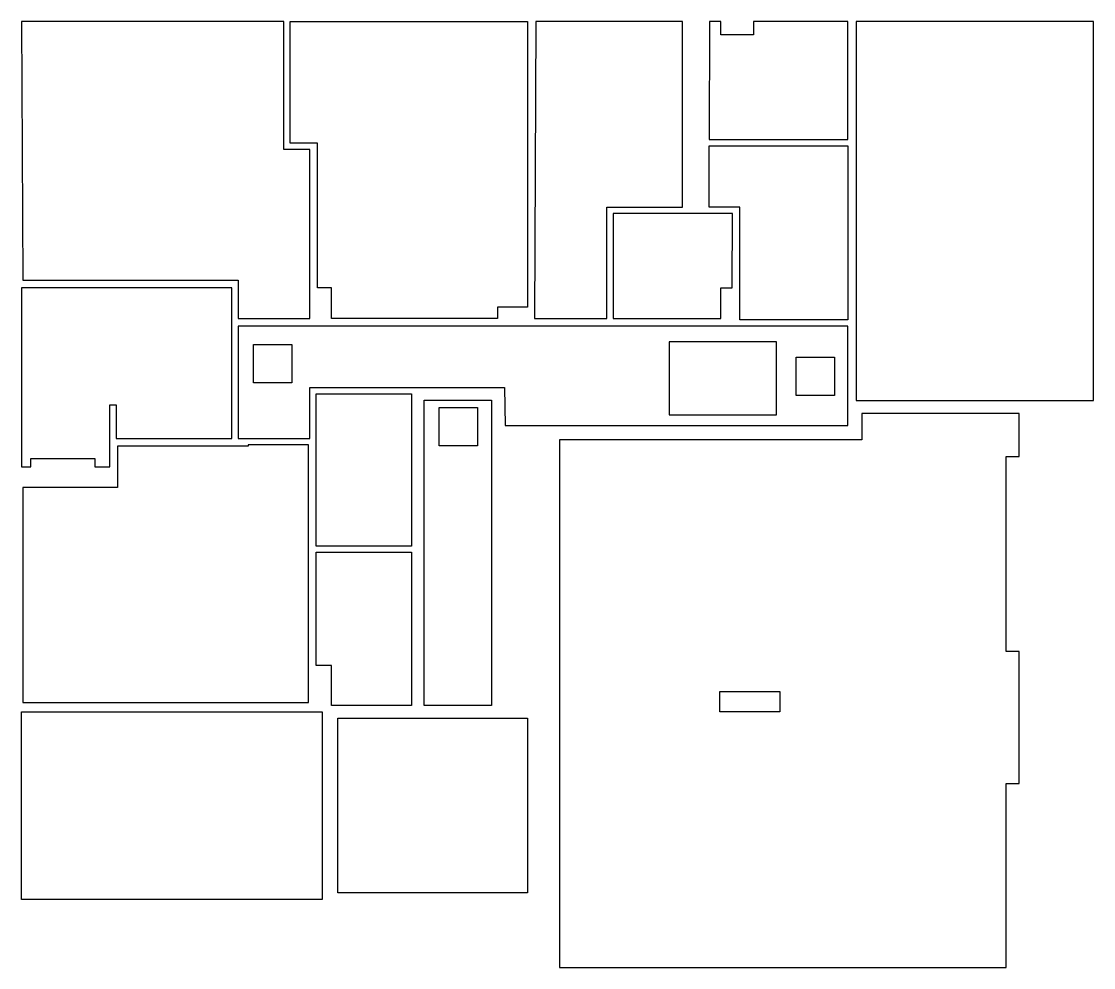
# Model space of a CAD drawing. Header units: metres. Extents: x -3.7 to 13.1, y -429.7 to -414.9.
import ezdxf

# ---------------------------------------------------------------- set-up
doc = ezdxf.new("R2010")
doc.units = ezdxf.units.M
doc.layers.add('AREE LEONARDO', color=5, linetype='Continuous')

msp = doc.modelspace()

# ---------------------------------------------------------------- linework, layer by layer
at = {"layer": 'AREE LEONARDO', "color": 5}
for points in [[(-3.7, -414.861), (-3.68, -418.908), (-0.308, -418.908), (-0.308, -419.508), (0.811, -419.508), (0.811, -416.864), (0.406, -416.864), (0.406, -414.861), (-3.7, -414.861)], [(4.218, -414.861), (4.218, -419.328), (3.748, -419.328), (3.748, -419.508), (1.152, -419.508), (1.152, -419.028), (0.931, -419.028), (0.931, -416.764), (0.506, -416.764), (0.506, -414.861), (4.218, -414.862)], [(7.063, -416.707), (9.229, -416.709), (9.229, -414.861), (7.754, -414.861), (7.754, -415.07), (7.241, -415.07), (7.241, -414.861), (7.064, -414.861), (7.063, -416.707)], [(7.062, -416.807), (9.229, -416.807), (9.229, -419.529), (7.543, -419.529), (7.543, -417.767), (7.063, -417.767), (7.062, -416.807)], [(0.814, -421.382), (0.814, -420.585), (3.861, -420.585), (3.867, -421.182), (9.229, -421.182), (9.229, -419.629), (-0.308, -419.628), (-0.308, -421.382), (0.814, -421.382)], [(0.914, -420.685), (2.402, -420.685), (2.402, -423.068), (0.914, -423.068)], [(2.603, -420.785), (3.654, -420.785), (3.654, -425.558), (2.603, -425.558)], [(4.718, -429.66), (11.709, -429.659), (11.709, -426.779), (11.91, -426.779), (11.91, -424.714), (11.709, -424.715), (11.709, -421.666), (11.91, -421.666), (11.91, -420.991), (9.449, -420.991), (9.451, -421.405), (4.718, -421.405), (4.719, -429.66)], [(-3.678, -425.515), (0.791, -425.515), (0.791, -421.482), (-0.151, -421.482), (-0.151, -421.504), (-2.195, -421.504), (-2.195, -422.152), (-3.678, -422.152), (-3.678, -425.515)], [(0.914, -423.164), (2.402, -423.164), (2.402, -425.558), (1.151, -425.558), (1.151, -424.934), (0.914, -424.934), (0.914, -423.164)], [(1.008, -428.593), (-3.7, -428.593), (-3.7, -425.658), (1.008, -425.658)], [(1.251, -425.758), (4.218, -425.758), (4.218, -428.493), (1.251, -428.493)]]:
    msp.add_lwpolyline(points, close=True, dxfattribs=at)
at = {"layer": 'AREE LEONARDO', "color": 3}
for points in [[(5.459, -417.766), (6.643, -417.767), (6.643, -414.861), (4.349, -414.861), (4.326, -419.508), (5.459, -419.508), (5.459, -417.766)], [(13.076, -414.861), (9.359, -414.861), (9.359, -420.791), (13.076, -420.791)], [(5.559, -417.866), (5.561, -419.508), (7.243, -419.508), (7.243, -419.029), (7.423, -419.029), (7.424, -417.867), (5.559, -417.866)], [(-0.408, -419.028), (-3.7, -419.028), (-3.7, -421.83), (-3.553, -421.83), (-3.553, -421.695), (-2.553, -421.695), (-2.553, -421.83), (-2.318, -421.83), (-2.318, -420.86), (-2.218, -420.86), (-2.218, -421.382), (-0.408, -421.382), (-0.408, -419.028)]]:
    msp.add_lwpolyline(points, close=True, dxfattribs=at)
at = {"layer": 'AREE LEONARDO', "color": 2}
for points in [[(8.112, -419.874), (6.435, -419.874), (6.435, -421.012), (8.112, -421.012)], [(7.23, -425.342), (8.166, -425.342), (8.166, -425.662), (7.23, -425.662)]]:
    msp.add_lwpolyline(points, close=True, dxfattribs=at)
at = {"layer": 'AREE LEONARDO', "color": 1}
for points in [[(-0.07, -419.912), (0.53, -419.912), (0.53, -420.512), (-0.07, -420.512)], [(8.421, -420.111), (9.021, -420.111), (9.021, -420.711), (8.421, -420.711)], [(2.837, -420.897), (3.437, -420.897), (3.437, -421.497), (2.837, -421.497)]]:
    msp.add_lwpolyline(points, close=True, dxfattribs=at)

doc.saveas('drawing.dxf')
